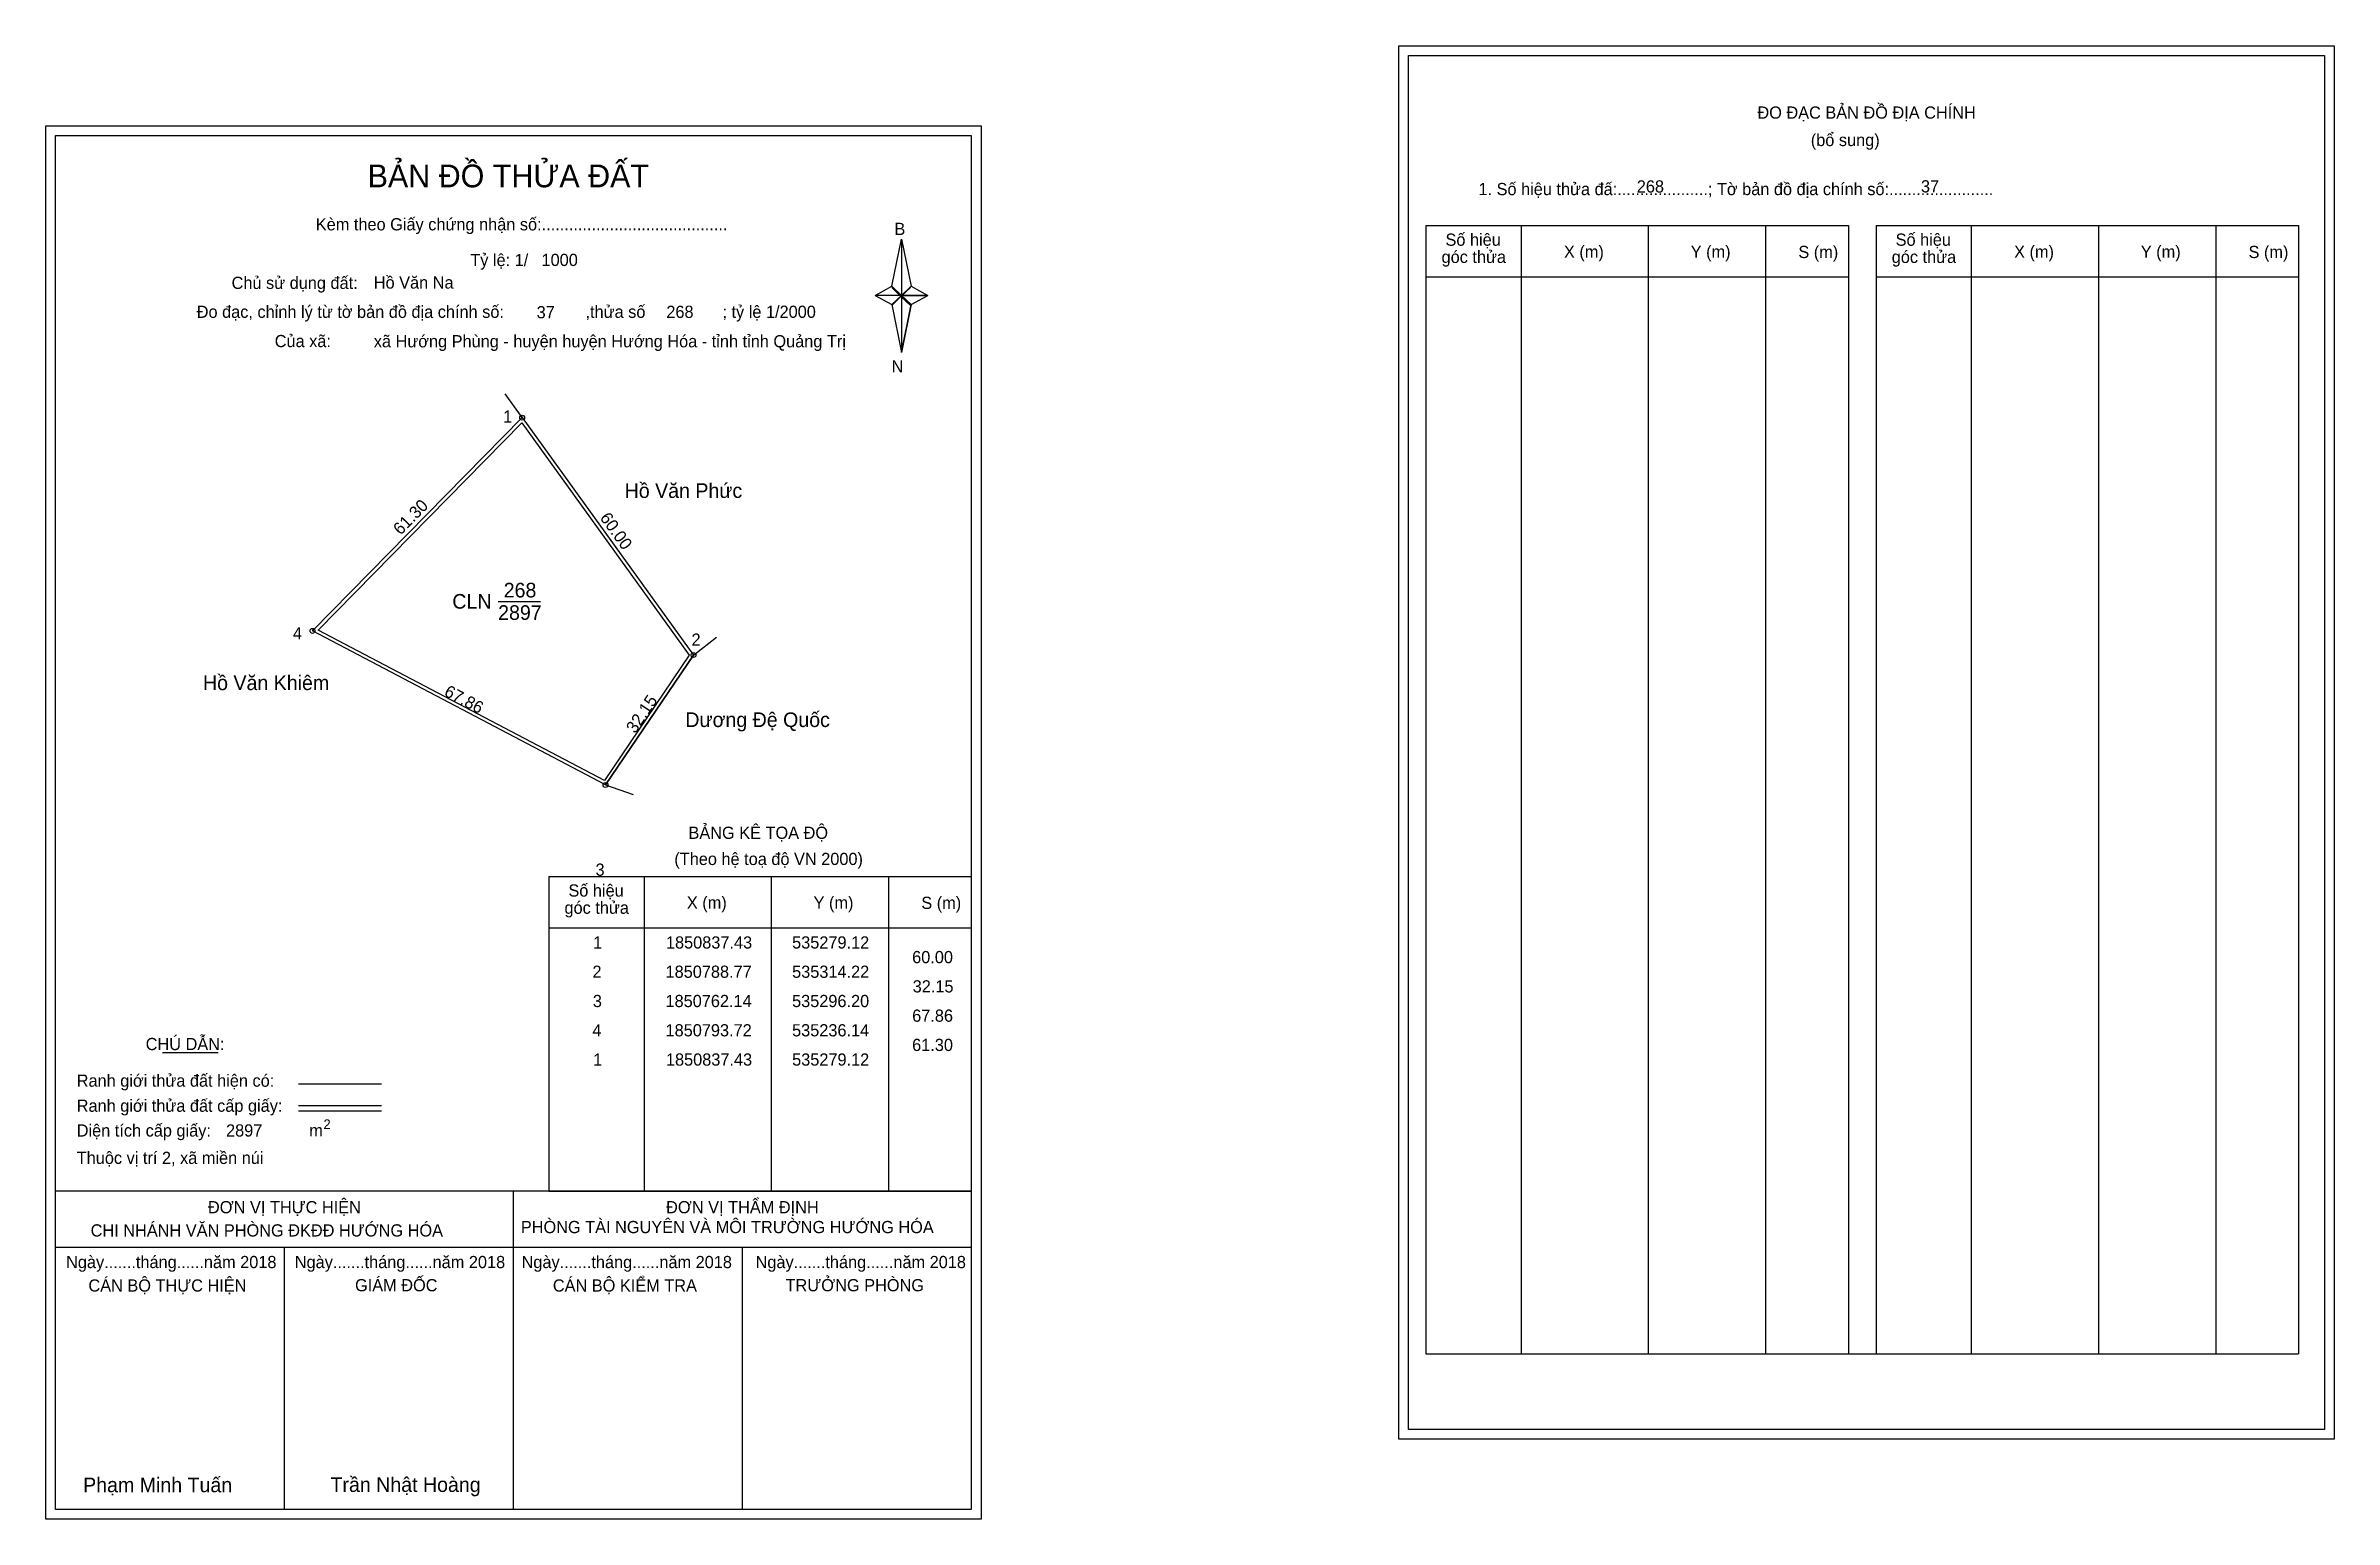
# Model space of a CAD drawing. Extents: x 535181 to 535651, y 1850612 to 1850914.
import ezdxf

# ---------------------------------------------------------------- set-up
doc = ezdxf.new("R2010")
doc.units = 0
for name, color, linetype in [('Level 1', 7, 'Continuous'), ('Level 10', 7, 'Continuous'), ('Level 11', 7, 'Continuous'), ('Level 13', 7, 'Continuous'), ('Level 27', 7, 'Continuous'), ('Level 3', 7, 'Continuous'), ('Level 36', 7, 'Continuous'), ('Level 49', 7, 'Continuous'), ('Level 53', 7, 'Continuous'), ('Level 55', 7, 'Continuous'), ('Level 6', 7, 'Continuous'), ('Level 63', 7, 'Continuous'), ('Level 9', 7, 'Continuous')]:
    doc.layers.add(name, color=color, linetype=linetype)

msp = doc.modelspace()

# ---------------------------------------------------------------- linework, layer by layer
at = {"layer": 'Level 1'}
for p, q in [((535460.8, 1850911.65), (535460.8, 1850911.65)), ((535183.48, 1850895.23), (535183.48, 1850895.23)), ((535354.9, 1850864.35), (535356.87, 1850873.99)), ((535354.9, 1850864.35), (535356.87, 1850873.99)), ((535356.87, 1850873.99), (535356.87, 1850862.46)), ((535356.87, 1850873.99), (535358.83, 1850864.35)), ((535356.87, 1850873.99), (535356.87, 1850862.46)), ((535464.33, 1850876.79), (535550.93, 1850876.79)), ((535483.92, 1850645.53), (535483.92, 1850876.79)), ((535509.99, 1850645.53), (535509.99, 1850876.79)), ((535533.97, 1850876.79), (535533.97, 1850645.53)), ((535550.93, 1850876.79), (535550.93, 1850645.53)), ((535556.59, 1850876.79), (535643.19, 1850876.79)), ((535576.18, 1850645.53), (535576.18, 1850876.79)), ((535602.25, 1850645.53), (535602.25, 1850876.79)), ((535626.22, 1850876.79), (535626.22, 1850645.53)), ((535643.19, 1850876.79), (535643.19, 1850645.53)), ((535351.45, 1850862.46), (535354.9, 1850864.35)), ((535354.9, 1850864.35), (535356.87, 1850862.46)), ((535356.87, 1850862.46), (535354.9, 1850864.35)), ((535356.72, 1850862.24), (535354.9, 1850864.13)), ((535358.69, 1850864.13), (535356.72, 1850862.24)), ((535356.72, 1850862.24), (535358.69, 1850864.13)), ((535358.83, 1850864.35), (535356.87, 1850862.46)), ((535356.87, 1850862.46), (535358.83, 1850864.35)), ((535358.83, 1850864.35), (535362.28, 1850862.46)), ((535464.33, 1850866.27), (535550.93, 1850866.27)), ((535556.59, 1850866.27), (535643.19, 1850866.27)), ((535351.45, 1850862.46), (535354.9, 1850860.62)), ((535356.87, 1850862.46), (535351.45, 1850862.46)), ((535356.87, 1850862.46), (535354.9, 1850860.62)), ((535354.9, 1850860.62), (535356.87, 1850862.46)), ((535356.72, 1850862.24), (535354.9, 1850860.4)), ((535354.9, 1850860.4), (535356.72, 1850862.24)), ((535354.9, 1850860.62), (535356.87, 1850850.76)), ((535358.69, 1850860.4), (535356.72, 1850862.24)), ((535356.87, 1850862.46), (535356.87, 1850850.76)), ((535356.87, 1850862.46), (535362.28, 1850862.46)), ((535356.87, 1850862.46), (535358.83, 1850860.62)), ((535362.28, 1850862.46), (535356.87, 1850862.46)), ((535356.87, 1850862.46), (535356.87, 1850850.76)), ((535358.83, 1850860.62), (535356.87, 1850862.46)), ((535358.83, 1850860.62), (535356.87, 1850850.76)), ((535356.87, 1850850.76), (535358.83, 1850860.62)), ((535358.83, 1850860.62), (535362.28, 1850862.46)), ((535284.57, 1850743.4), (535371.17, 1850743.4)), ((535304.16, 1850678.88), (535304.16, 1850743.4)), ((535330.23, 1850678.88), (535330.23, 1850743.4)), ((535354.2, 1850743.4), (535354.2, 1850678.88)), ((535284.57, 1850732.87), (535371.17, 1850732.87)), ((535205.39, 1850707.29), (535216.8, 1850707.29)), ((535233.26, 1850700.89), (535250.27, 1850700.89)), ((535233.26, 1850696.44), (535250.27, 1850696.44)), ((535233.26, 1850695.35), (535250.27, 1850695.35)), ((535290.3, 1850678.88), (535183.47, 1850678.88)), ((535371.17, 1850678.88), (535266.33, 1850678.88)), ((535277.32, 1850613.65), (535277.32, 1850678.88)), ((535284.57, 1850678.87), (535371.17, 1850678.87)), ((535371.17, 1850667.33), (535183.47, 1850667.33)), ((535230.4, 1850613.65), (535230.4, 1850667.33)), ((535324.25, 1850613.65), (535324.25, 1850667.33)), ((535464.33, 1850645.53), (535643.19, 1850645.53)), ((535648.5, 1850630.07), (535648.5, 1850630.07)), ((535371.17, 1850613.65), (535371.17, 1850613.65))]:
    msp.add_line(p, q, dxfattribs=at)
at = {"layer": 'Level 10'}
for p, q in [((535236.14, 1850793.72), (535279.12, 1850837.43)), ((535237.3, 1850793.9), (535279.04, 1850836.35)), ((535279.04, 1850836.35), (535313.37, 1850788.76)), ((535279.12, 1850837.43), (535314.22, 1850788.77)), ((535296.2, 1850762.14), (535236.14, 1850793.72)), ((535296.2, 1850762.14), (535236.14, 1850793.72)), ((535295.97, 1850763.05), (535237.3, 1850793.9)), ((535313.37, 1850788.76), (535295.97, 1850763.05)), ((535296.2, 1850762.14), (535314.22, 1850788.77)), ((535314.22, 1850788.77), (535296.2, 1850762.14))]:
    msp.add_line(p, q, dxfattribs=at)
at = {"layer": 'Level 11'}
for centre in [(535279.12, 1850837.43), (535236.14, 1850793.72), (535314.22, 1850788.77), (535314.22, 1850788.77), (535296.2, 1850762.14)]:
    msp.add_circle(centre, 0.5, dxfattribs=at)
at = {"layer": 'Level 27'}
for p, q in [((535279.12, 1850837.43), (535275.61, 1850842.3)), ((535314.22, 1850788.77), (535318.96, 1850792.45)), ((535296.2, 1850762.14), (535301.87, 1850760.16))]:
    msp.add_line(p, q, dxfattribs=at)
at = {"layer": 'Level 3'}
for p, q in [((535464.33, 1850876.79), (535464.33, 1850645.53)), ((535556.59, 1850876.79), (535556.59, 1850645.53)), ((535284.57, 1850743.4), (535284.57, 1850678.88))]:
    msp.add_line(p, q, dxfattribs=at)
at = {"layer": 'Level 63'}
for p, q in [((535181.47, 1850897.23), (535373.17, 1850897.23)), ((535181.47, 1850611.65), (535181.47, 1850897.23)), ((535373.17, 1850897.23), (535373.17, 1850611.65)), ((535183.47, 1850895.23), (535371.17, 1850895.23)), ((535183.47, 1850613.65), (535183.47, 1850895.23)), ((535371.17, 1850895.23), (535371.17, 1850613.65)), ((535373.17, 1850611.65), (535181.47, 1850611.65)), ((535371.17, 1850613.65), (535183.47, 1850613.65))]:
    msp.add_line(p, q, dxfattribs=at)
for points in [[(535458.8, 1850913.65), (535650.5, 1850913.65), (535650.5, 1850628.07), (535458.8, 1850628.07)], [(535460.8, 1850911.65), (535648.5, 1850911.65), (535648.5, 1850630.07), (535460.8, 1850630.07)]]:
    msp.add_lwpolyline(points, close=True, dxfattribs=at)
at = {"layer": 'Level 9'}
msp.add_line((535274.19, 1850799.78), (535282.86, 1850799.78), dxfattribs=at)

# ---------------------------------------------------------------- texts
at = {"layer": 'Level 1'}
for s, height, p in [('ĐO ĐẠC BẢN ĐỒ ĐỊA CHÍNH', 2.5, (535532.28, 1850898.71)), ('(bổ sung)', 2.5, (535543.22, 1850893.09)), ('BẢN ĐỒ THỬA ĐẤT', 4.6657, (535247.44, 1850884.64)), ('1. Số hiệu thửa đấ:....................; Tờ bản đồ địa chính số:.......................', 2.5, (535475.11, 1850883.03)), ('Kèm theo Giấy chứng nhận số:.........................................', 2.5, (535236.82, 1850875.81)), ('B', 2.5, (535355.41, 1850874.87)), ('Số hiệu', 2.5, (535468.35, 1850872.66)), ('X (m)', 2.5, (535492.63, 1850870.19)), ('Y (m)', 2.5, (535518.61, 1850870.19)), ('S (m)', 2.5, (535540.68, 1850870.14)), ('Số hiệu', 2.5, (535560.61, 1850872.66)), ('X (m)', 2.5, (535584.89, 1850870.19)), ('Y (m)', 2.5, (535610.86, 1850870.19)), ('S (m)', 2.5, (535632.94, 1850870.14)), ('góc thửa', 2.5, (535467.55, 1850869.13)), ('góc thửa', 2.5, (535559.81, 1850869.13)), ('Chủ sử dụng đất:', 2.5, (535219.56, 1850863.81)), ('Đo đạc, chỉnh lý từ tờ bản đồ địa chính số:                  ,thửa số                 ; tỷ lệ 1/2000', 2.5, (535212.41, 1850857.88)), ('Của xã:', 2.5, (535228.4, 1850851.88)), ('N', 2.5, (535354.81, 1850846.7)), ('BẢNG KÊ TỌA ĐỘ', 2.5, (535313.2, 1850751.1)), ('(Theo hệ toạ độ VN 2000)', 2.5, (535310.3, 1850745.74)), ('Số hiệu', 2.5, (535288.59, 1850739.27)), ('góc thửa', 2.5, (535287.79, 1850735.74)), ('X (m)', 2.5, (535312.87, 1850736.79)), ('Y (m)', 2.5, (535338.84, 1850736.79)), ('S (m)', 2.5, (535360.92, 1850736.74)), ('CHÚ DẪN:', 2.5, (535201.95, 1850707.8)), ('Ranh giới thửa đất hiện có:', 2.5, (535187.82, 1850700.3)), ('Ranh giới thửa đất cấp giấy:', 2.5, (535187.82, 1850695.16)), ('Diện tích cấp giấy:', 2.5, (535187.82, 1850690.08)), ('m', 2.5, (535235.48, 1850690.1)), ('2', 2, (535238.38, 1850691.61)), ('Thuộc vị trí 2, xã miền núi', 2.5, (535187.82, 1850684.48)), ('ĐƠN VỊ THỰC HIỆN', 2.5, (535214.71, 1850674.36)), ('ĐƠN VỊ THẨM ĐỊNH', 2.5, (535308.61, 1850674.36)), ('CHI NHÁNH VĂN PHÒNG ĐKĐĐ HƯỚNG HÓA', 2.5, (535190.67, 1850669.6)), ('PHÒNG TÀI NGUYÊN VÀ MÔI TRƯỜNG HƯỚNG HÓA', 2.5, (535278.84, 1850670.29)), ('Ngày.......tháng......năm 2018', 2.5, (535185.64, 1850663.12)), ('Ngày.......tháng......năm 2018', 2.5, (535232.51, 1850663.12)), ('GIÁM ĐỐC', 2.5, (535244.86, 1850658.37)), ('Ngày.......tháng......năm 2018', 2.5, (535278.99, 1850663.12)), ('CÁN BỘ KIỂM TRA', 2.5, (535285.4, 1850658.31)), ('Ngày.......tháng......năm 2018', 2.5, (535326.95, 1850663.12)), ('TRƯỞNG PHÒNG', 2.5, (535333.09, 1850658.37)), ('CÁN BỘ THỰC HIỆN', 2.5, (535190.22, 1850658.31)), ('Phạm Minh Tuấn', 3, (535189.13, 1850617.19)), ('Trần Nhật Hoàng', 3, (535239.83, 1850617.25))]:
    msp.add_text(s, height=height, dxfattribs=at).set_placement(p)
at = {"layer": 'Level 11'}
msp.add_text('Tỷ lệ: 1/', height=2.5, dxfattribs=at).set_placement((535268.48, 1850868.49))
at = {"layer": 'Level 13'}
for s, p in [('268', (535275.33, 1850800.58)), ('CLN', (535264.8, 1850798.28)), ('2897', (535274.19, 1850795.98))]:
    msp.add_text(s, height=3, dxfattribs=at).set_placement(p)
at = {"layer": 'Level 36'}
for s, p in [('Hồ Văn Phức', (535300.12, 1850820.97)), ('Hồ Văn Khiêm', (535213.7, 1850781.59)), ('Dương Đệ Quốc', (535312.56, 1850774.02))]:
    msp.add_text(s, height=3, dxfattribs=at).set_placement(p)
at = {"layer": 'Level 49'}
for s, rotation, p in [('61.30', 45.4825, (535254.19, 1850813.22)), ('60.00', 305.8041, (535294.93, 1850816.88)), ('67.86', 332.2643, (535262.93, 1850780.54)), ('32.15', 55.9146, (535302.29, 1850772.56))]:
    msp.add_text(s, height=2.5, rotation=rotation, dxfattribs=at).set_placement(p)
at = {"layer": 'Level 53'}
for s, p in [('1', (535293.67, 1850728.62)), ('1850837.43', (535308.58, 1850728.62)), ('535279.12', (535334.44, 1850728.62)), ('60.00', (535359.04, 1850725.62)), ('2', (535293.52, 1850722.62)), ('1850788.77', (535308.5, 1850722.62)), ('535314.22', (535334.44, 1850722.62)), ('3', (535293.6, 1850716.62)), ('1850762.14', (535308.49, 1850716.62)), ('535296.20', (535334.43, 1850716.62)), ('32.15', (535359.15, 1850719.62)), ('4', (535293.51, 1850710.62)), ('1850793.72', (535308.5, 1850710.62)), ('535236.14', (535334.43, 1850710.62)), ('67.86', (535359.05, 1850713.62)), ('61.30', (535359.04, 1850707.62)), ('1', (535293.67, 1850704.62)), ('1850837.43', (535308.58, 1850704.62)), ('535279.12', (535334.44, 1850704.62))]:
    msp.add_text(s, height=2.5, dxfattribs=at).set_placement(p)
at = {"layer": 'Level 55'}
for s, height, p in [('1', 0.4, (535279.01, 1850837.43)), ('47', 0.11, (535279.04, 1850837.32)), ('55', 0.11, (535279.04, 1850837.32)), ('47', 0.11, (535279.04, 1850837.32)), ('4', 0.4, (535236, 1850793.72)), ('55', 0.11, (535236.06, 1850793.61)), ('2', 0.4, (535314.08, 1850788.77)), ('47', 0.11, (535314.14, 1850788.66)), ('47', 0.11, (535314.14, 1850788.66)), ('61', 0.11, (535314.15, 1850788.66)), ('61', 0.11, (535314.15, 1850788.66)), ('3', 0.4, (535296.08, 1850762.14)), ('55', 0.11, (535296.12, 1850762.03)), ('61', 0.11, (535296.13, 1850762.03)), ('61', 0.11, (535296.13, 1850762.03))]:
    msp.add_text(s, height=height, dxfattribs=at).set_placement(p)
at = {"layer": 'Level 6'}
for s, p in [('268', (535507.56, 1850883.57)), ('37', (535565.8, 1850883.59)), ('1000', (535283.08, 1850868.51)), ('Hồ Văn Na', (535248.7, 1850863.88)), ('37', (535282.08, 1850857.79)), ('268', (535308.66, 1850857.87)), ('xã Hướng Phùng - huyện huyện Hướng Hóa - tỉnh tỉnh Quảng Trị', (535248.71, 1850851.84)), ('2897', (535218.42, 1850690.09))]:
    msp.add_text(s, height=2.5, dxfattribs=at).set_placement(p)
at = {"layer": 'Level 9'}
for s, p in [('1', (535275.23, 1850836.42)), ('4', (535232.12, 1850791.98)), ('2', (535313.83, 1850790.69)), ('3', (535294.15, 1850743.54))]:
    msp.add_text(s, height=2.5, dxfattribs=at).set_placement(p)

doc.saveas('drawing.dxf')
